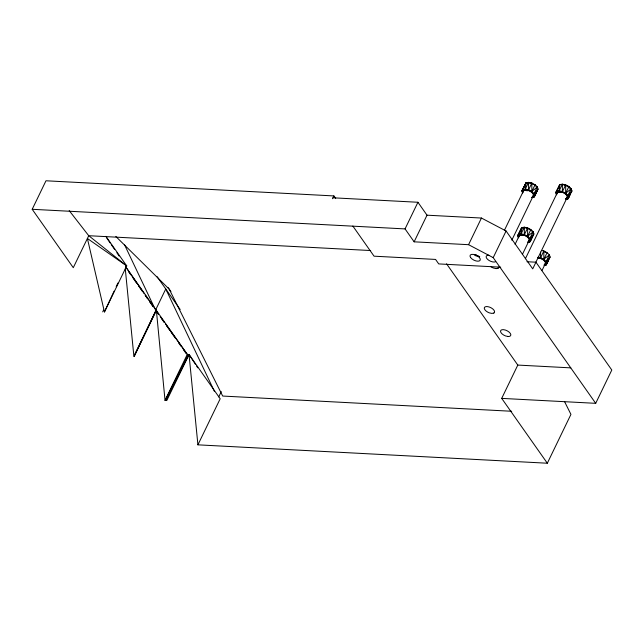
<?xml version="1.0" encoding="UTF-8"?>
<svg xmlns="http://www.w3.org/2000/svg" width="644" height="644" viewBox="0 0 644 644"><rect width="100%" height="100%" fill="white"/><g stroke="black" fill="none" stroke-linecap="round" stroke-linejoin="round"><path stroke-width="0.97" d="M522.373 254.452L529.32 240.091L528.724 238.409L526.905 236.662L524.353 235.318L524.337 227.187L521.857 227.614L517.647 235.744L518.396 237.869L519.78 235.076L524.401 234.577L527.621 236.268L529.915 238.473L530.664 240.59L529.674 242.064L528.024 242.353M531.413 197.676L533.884 197.249L534.874 195.776L534.126 193.659L531.839 191.453L528.611 189.763L523.999 190.262L522.614 193.047L521.865 190.93L526.076 182.799L528.547 182.373L528.563 190.503L531.123 191.848L532.934 193.594L533.53 195.277L511.835 240.164M515.087 244.326L518.992 236.243L517.647 235.744L518.645 234.271L521.117 233.844L524.337 227.187L527.621 227.912L527.573 228.66L530.841 229.61L533.135 231.808L533.884 233.933L530.664 240.59L528.531 241.258L529.674 242.064L533.884 233.933L529.915 238.473L528.531 241.258M531.783 183.846L531.831 183.097L528.547 182.373L525.327 189.03L522.856 189.457L521.865 190.93L523.21 191.429L504.55 230.037M542.087 270.359L545.557 263.179L544.961 261.496L543.15 259.749L540.59 258.405L540.59 252.118M543.81 251.748L543.858 250.999L541.395 250.452M535.695 262.591L567.38 197.056L566.784 195.374L564.965 193.627L562.413 192.282L562.397 184.152L559.926 184.578L555.708 192.709L556.464 194.834L557.849 192.049L562.462 191.542L565.682 193.232L567.976 195.438L568.724 197.563L567.734 199.036L566.084 199.318M538.094 189.119L534.126 193.659L532.934 193.594L531.839 191.453L531.831 183.097L526.076 182.799L525.327 189.03L528.611 189.763L531.831 183.097L535.059 184.796L537.346 186.993L538.094 189.119L534.874 195.776L532.741 196.444L533.884 197.249L537.104 190.592L535.969 192.009M530.841 229.61L530.125 230.005L533.135 231.808L529.915 238.473L528.724 238.409L527.621 236.268L524.353 235.318L519.78 235.076L517.647 235.744L521.857 227.614L521.117 233.844L524.401 234.577L527.621 227.912L530.841 229.61L527.621 236.268L526.905 236.662M563.766 184.78L565.682 184.884L562.462 191.542L559.177 190.809L562.397 184.152L565.682 184.884L568.902 186.575L571.196 188.781L571.944 190.898L567.976 195.438L566.784 195.374L565.682 193.232L562.413 192.282L557.849 192.049L555.708 192.709L559.926 184.578L559.177 190.809L556.706 191.236L555.708 192.709L557.06 193.216L525.375 258.751M524.345 186.905L525.085 184.273M519.877 232.597L520.867 229.087L522.292 228.644M558.187 188.684L558.928 186.052M532.741 196.444L537.346 186.993L535.84 186.092M566.591 198.223L568.724 197.563L570.584 193.24L567.734 199.036L566.591 198.223L571.196 188.781L568.942 187.42M548.728 259.323L545.911 265.151L544.768 264.346L549.372 254.895L547.086 252.69L543.858 250.999L540.638 257.656L537.981 257.825L543.866 259.355L546.152 261.561L546.909 263.678L545.911 265.151L544.261 265.433M537.104 190.592L534.874 195.776L533.53 195.277M532.894 235.406L530.664 240.59L529.32 240.091M548.76 259.355L546.909 263.678L544.768 264.346M104.441 311.97L126.707 265.9L87.391 238.481L104.441 311.97L114.093 291.168M116.194 286.652L117.868 283.038M158.448 314.167L155.566 310.07L156.138 310.102L134.113 356.51L156.387 310.448L155.566 310.07L165.758 288.979L214.436 391.399M69.19 210.596L88.735 235.712L73.279 267.679L32.2 209.292L45.982 180.779L333.874 195.929L335.709 198.28M102.71 311.873L103.587 310.07M156.138 310.102L133.872 356.164L125.274 268.789M156.387 310.448L165.033 400.455L187.299 354.385L125.556 266.632L144.24 293.68M166.756 400.544L189.03 354.482L220.184 398.765L197.917 444.835L547.328 463.221L570.938 414.382L564.651 401.808M218.735 396.889L221.278 391.616M332.529 198.706L333.874 195.929M526.945 261.73L535.945 262.205L611.8 370.026L595.7 403.329L493.207 257.64L468.566 244.688L414.132 241.822L405.052 228.91L417.932 202.264L332.972 197.797M414.132 241.822L427.012 215.185L417.932 202.264M468.566 244.688L481.446 218.042L506.079 230.995L532.725 268.862L535.945 262.205M526.076 182.799L522.856 189.457L523.999 190.262L521.865 190.93L526.076 182.799L527.629 183.033M493.207 257.64L506.079 230.995M532.604 184.079L535.059 184.796L531.839 191.453L531.123 191.848M521.857 227.614L518.645 234.271L519.78 235.076M559.926 184.578L556.706 191.236L557.849 192.049M565.633 185.625L568.902 186.575L565.682 193.232L564.965 193.627M547.328 463.221L501.708 398.378L517.808 365.076L446.55 263.79M165.033 400.455L188.161 354.433L165.894 400.504L189.03 354.482L195.559 364.48M570.954 192.371L571.944 190.898L568.724 197.563L567.38 197.056M549.131 258.494L550.129 257.02L549.372 254.895L543.15 259.749M533.135 231.808L527.621 236.268L527.621 227.912L525.697 227.815M568.185 186.969L568.902 186.575M534.335 185.19L535.059 184.796M526.776 190.809L528.563 190.503L531.839 191.453L537.346 186.993L536.154 186.929M490.905 266.68A5.587 2.697 25.8 0 0 493.457 268.025L496.065 268.604L498.021 268.266A5.587 2.697 25.8 0 0 498.81 267.099M496.065 268.604L498.021 268.266M530.06 183.21L531.831 183.097M563.911 184.989L565.682 184.884L565.682 193.232L571.196 188.781L570.004 188.716M525.85 228.024L527.621 227.912M528.611 189.763L522.856 189.457L528.563 190.503L526.736 190.407M562.462 191.542L556.706 191.236L562.413 192.282M531.968 197.153L533.884 197.249L532.33 197.016M565.81 198.932L567.734 199.036L565.408 198.682M427.012 215.185L481.446 218.042M524.401 234.577L518.645 234.271L524.353 235.318M32.2 209.292L405.052 228.91M527.75 241.967L529.674 242.064L528.12 241.83M537.764 257.511L540.638 257.656L543.866 259.355L544.961 261.496L546.152 261.561L550.129 257.02L546.909 263.678L545.557 263.179M476.536 254.944L474.564 254.839L479.724 256.763M538.762 258.308L540.59 258.405M370.646 250.54L88.735 235.712L126.707 265.9L125.846 265.851M478.943 256.272L475.481 255.708M543.995 265.046L545.911 265.151L544.357 264.917M500.726 267.18L438.733 263.919L435.569 259.427L374.051 256.183L352.872 226.084M517.808 365.076L570.801 367.869M501.708 398.378L595.7 403.329M511.698 411.266L222.679 396.052L169.211 289.156L115.831 236.461M538.175 257.109L540.638 257.656M544.631 251.981L547.086 252.69L543.866 259.355L543.858 250.999M155.566 310.07L158.448 314.095M160.179 316.518L164.22 322.153M165.371 323.771L187.299 354.385M168.06 287.522L170.942 291.619M157.104 276.678L180.183 309.482M105.938 236.372L126.707 265.9M128.446 271.518L130.756 274.803M133.058 278.079L136.52 283.006M138.83 286.282L142.292 291.201M145.182 295.306L147.484 298.583M149.794 301.867L153.256 306.786L149.899 301.875M161.91 319.094L164.22 322.37M166.53 325.655L169.992 330.573M171.143 332.215L175.184 337.955M178.646 342.874L180.956 346.158M183.258 349.434L186.148 353.54M145.367 295.314L148.772 300.233M106.767 237.998L110.132 242.917M111.259 244.551L114.624 249.47M116.87 252.746L119.116 256.022M196.645 366.146L197.74 367.813M124.55 244.809L155.132 309.16M189.03 354.482L197.917 444.835M495.655 261.706A5.587 2.697 25.8 0 1 487.5 259.274A5.587 2.697 25.8 0 1 488.868 255.193M493.811 313.081L491.847 313.419L489.247 312.839A5.587 2.697 25.8 0 1 484.385 307.599A5.587 2.697 25.8 0 1 491.38 307.969A5.587 2.697 25.8 0 1 493.811 313.081M508.092 336.506L505.484 335.927A5.587 2.697 25.8 0 1 500.895 330.292A5.587 2.697 25.8 0 1 509.146 332.127A5.587 2.697 25.8 0 1 508.092 336.506M470.595 257.528A5.587 2.697 25.8 0 0 479.53 260.86A5.587 2.697 25.8 0 0 475.361 254.919A5.587 2.697 25.8 0 0 470.595 257.528"/></g></svg>
